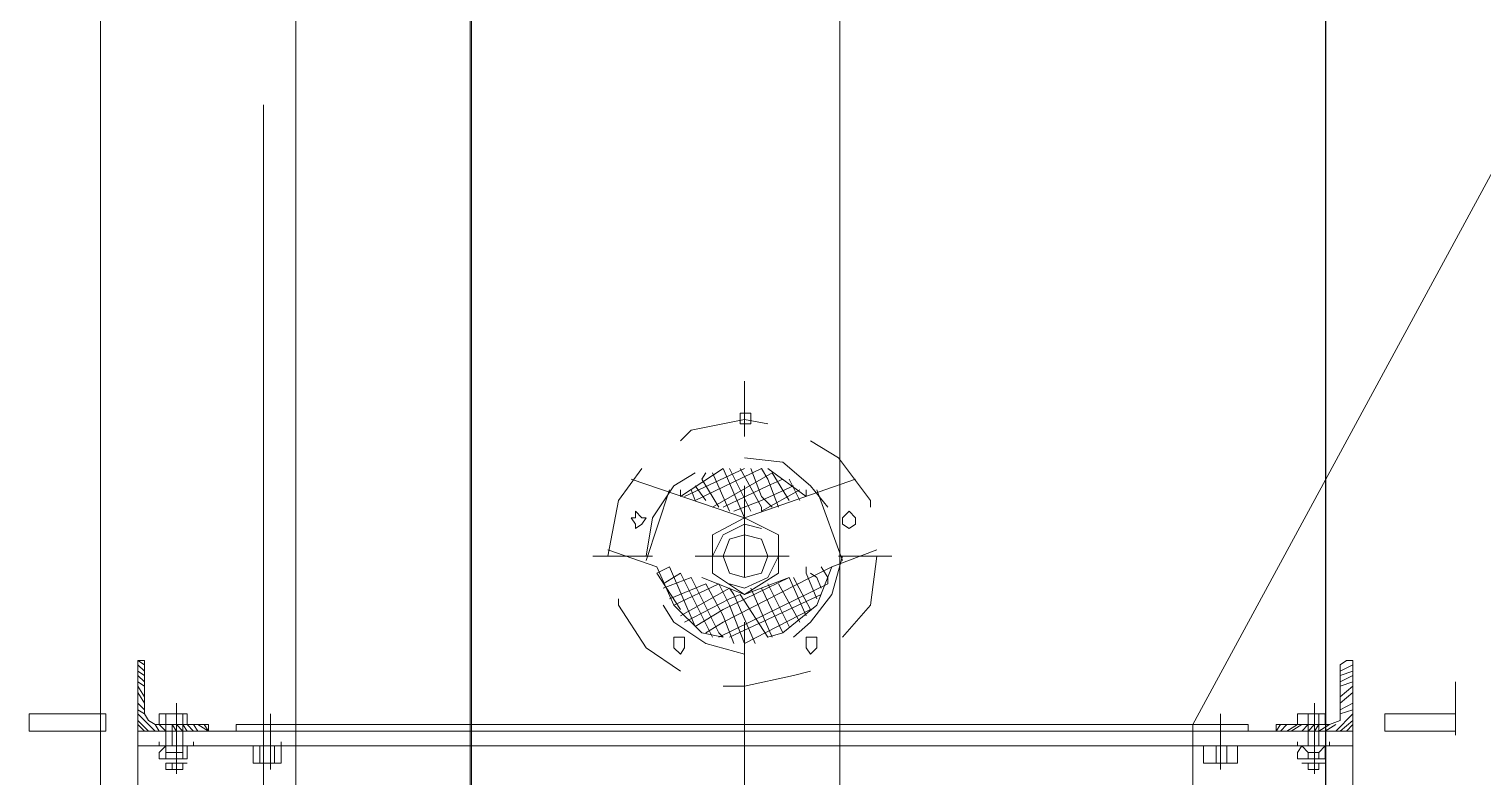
# Model space of a CAD drawing. Header units: millimetres. Extents: x 3220 to 226993, y 817 to 176024.
# Drawn here: x 123245 to 124230, y 148490 to 148997 of the extents above; entities that cross this region are included whole.
import ezdxf

# ---------------------------------------------------------------- set-up
doc = ezdxf.new("R2010")
doc.units = ezdxf.units.MM
doc.linetypes.add('AXES', pattern=[50.8, 31.75, -6.35, 6.35, -6.35])
doc.layers.add('Axe', color=1, linetype='AXES', lineweight=9)
doc.layers.add('Sichtbare Kanten(DIN)', color=7, linetype='Continuous', lineweight=50, true_color=0x3f3f3f)

# ---------------------------------------------------------------- blocks, each defined once
blk = doc.blocks.new('section 4-3')
at = {"layer": 'Axe', "ltscale": 15}
blk.add_line((3000, -5000), (3000, 32505.53), dxfattribs=at)
blk = doc.blocks.new('ligne broyage 2')
at = {"color": 7, "linetype": 'Continuous', "lineweight": 15, "true_color": 0x000007}
for points in [[(1282.19, 11259.97), (1771.13, 10357.31), (1771.13, 10357.31)], [(2378.69, 10352.97), (2378.69, 11252.74)], [(1714.71, 10352.97), (1662.64, 10352.97), (1662.64, 10400.7), (1666.98, 10400.7), (1671.32, 10397.81)], [(1671.32, 10397.81), (1671.32, 10364.54)], [(2438, 10352.97), (2485.74, 10352.97), (2485.74, 10400.7), (2481.4, 10400.7), (2481.4, 10397.81)], [(2481.4, 10397.81), (2481.4, 10364.54)], [(1678.55, 10357.31), (1671.32, 10360.2), (1671.32, 10364.54)], [(2474.17, 10357.31), (2478.51, 10360.2), (2481.4, 10364.54)], [(1662.64, 10312.46), (1662.64, 10352.97), (1662.64, 10352.97)], [(2485.74, 10352.97), (1662.64, 10352.97)], [(1678.55, 10357.31), (1711.82, 10357.31)], [(1711.82, 10357.31), (1714.71, 10357.31), (1714.71, 10352.97)], [(1714.71, 10352.97), (1714.71, 10357.31), (1714.71, 10357.31)], [(2378.69, 10357.31), (2419.2, 10357.31), (2419.2, 10352.97), (2378.69, 10352.97), (2378.69, 10357.31), (1771.13, 10357.31), (1771.13, 10352.97), (2378.69, 10352.97), (1771.13, 10352.97)], [(1771.13, 10342.84), (1771.13, 10352.97), (1771.13, 10352.97)], [(2378.69, 10342.84), (2378.69, 10352.97), (2378.69, 10352.97)], [(2438, 10352.97), (2438, 10357.31), (2438, 10357.31)], [(2438, 10357.31), (2438, 10352.97), (2438, 10352.97)], [(2474.17, 10357.31), (2438, 10357.31)], [(2485.74, 10352.97), (2485.74, 10342.84), (2485.74, 10342.84)], [(2485.74, 10342.84), (1662.64, 10342.84)], [(1771.13, 10342.84), (1771.13, 9728.04), (1771.13, 9728.04)], [(2378.69, 10342.84), (2378.69, 9728.04), (2378.69, 9728.04)], [(2485.74, 10342.84), (2485.74, 10312.46)]]:
    blk.add_lwpolyline(points, dxfattribs=at)
at = {"color": 1, "linetype": 'Continuous', "lineweight": 5, "true_color": 0x000001}
for points in [[(2074.91, 10590.2), (2074.91, 10552.59)], [(2118.31, 10549.7), (2111.08, 10556.93), (2074.91, 10564.17), (2059, 10561.27)], [(2030.07, 10549.7), (2011.26, 10538.13), (1989.56, 10509.2), (1989.56, 10504.86)], [(2074.91, 10538.13), (2048.87, 10535.23), (2030.07, 10519.32), (2018.5, 10504.86)], [(2059, 10530.89), (2032.96, 10512.09), (2032.96, 10512.09)], [(2059, 10523.66), (2063.34, 10530.89)], [(2063.34, 10530.89), (2108.18, 10509.2)], [(2063.34, 10512.09), (2070.57, 10530.89)], [(2077.81, 10530.89), (2063.34, 10504.86), (2063.34, 10501.96)], [(2070.57, 10501.96), (2085.04, 10530.89)], [(2074.91, 10530.89), (2115.42, 10512.09)], [(2074.91, 10497.62), (2089.38, 10530.89)], [(2118.31, 10512.09), (2089.38, 10530.89), (2089.38, 10530.89)], [(2167.49, 10471.59), (2160.26, 10509.2), (2144.35, 10530.89)], [(1999.69, 10523.66), (2074.91, 10497.62)], [(2037.3, 10509.2), (2044.53, 10523.66)], [(2041.64, 10519.32), (2063.34, 10509.2), (2082.15, 10501.96)], [(2044.53, 10509.2), (2056.11, 10528)], [(2048.87, 10523.66), (2059, 10519.32), (2089.38, 10504.86)], [(2051.77, 10504.86), (2059, 10523.66)], [(2056.11, 10528), (2096.61, 10504.86), (2096.61, 10504.86)], [(2151.58, 10523.66), (2074.91, 10497.62), (2074.91, 10497.62)], [(2074.91, 10519.32), (2074.91, 10457.12)], [(2085.04, 10501.96), (2096.61, 10528)], [(2092.27, 10504.86), (2103.84, 10523.66)], [(2100.95, 10528), (2103.84, 10523.66)], [(2100.95, 10509.2), (2108.18, 10519.32)], [(2141.45, 10471.59), (2137.12, 10497.62), (2122.65, 10519.32), (2108.18, 10528)], [(2025.73, 10516.43), (2008.37, 10468.69), (2008.37, 10468.69)], [(2032.96, 10512.09), (2032.96, 10516.43)], [(2037.3, 10516.43), (2063.34, 10501.96)], [(2056.11, 10504.86), (2063.34, 10512.09)], [(2108.18, 10509.2), (2111.08, 10516.43)], [(2118.31, 10512.09), (2118.31, 10516.43)], [(2125.54, 10516.43), (2141.45, 10468.69), (2141.45, 10468.69)], [(2096.61, 10471.59), (2089.38, 10486.05), (2074.91, 10493.28), (2063.34, 10490.39)], [(1975.1, 10471.59), (2011.26, 10471.59)], [(1985.22, 10475.92), (2015.6, 10464.35), (2015.6, 10464.35)], [(1985.22, 10471.59), (1989.56, 10438.31), (2008.37, 10416.62)], [(2008.37, 10471.59), (2015.6, 10445.55), (2030.07, 10426.74), (2041.64, 10416.62)], [(2044.53, 10471.59), (2108.18, 10471.59)], [(2051.77, 10471.59), (2059, 10457.12), (2074.91, 10449.89), (2085.04, 10452.78)], [(2167.49, 10475.92), (2134.22, 10464.35), (2134.22, 10464.35)], [(2137.12, 10471.59), (2177.62, 10471.59), (2177.62, 10471.59)], [(2015.6, 10464.35), (2025.73, 10438.31), (2048.87, 10419.51), (2059, 10416.62)], [(2015.6, 10464.35), (2030.07, 10457.12), (2030.07, 10457.12)], [(2018.5, 10457.12), (2022.84, 10464.35)], [(2025.73, 10457.12), (2030.07, 10460.01)], [(2025.73, 10442.65), (2032.96, 10460.01)], [(2032.96, 10460.01), (2032.96, 10464.35)], [(2089.38, 10416.62), (2103.84, 10419.51), (2122.65, 10438.31), (2134.22, 10464.35)], [(2096.61, 10416.62), (2118.31, 10460.01)], [(2108.18, 10423.85), (2125.54, 10464.35)], [(2118.31, 10460.01), (2129.88, 10452.78)], [(2118.31, 10435.42), (2134.22, 10460.01)], [(2125.54, 10464.35), (2134.22, 10460.01)], [(2018.5, 10457.12), (2018.5, 10452.78), (2018.5, 10452.78)], [(2092.27, 10416.62), (2018.5, 10452.78), (2018.5, 10452.78)], [(2022.84, 10449.89), (2025.73, 10457.12)], [(2100.95, 10419.51), (2089.38, 10426.74), (2030.07, 10457.12)], [(2030.07, 10435.42), (2041.64, 10457.12)], [(2032.96, 10431.08), (2044.53, 10457.12)], [(2037.3, 10426.74), (2051.77, 10452.78)], [(2044.53, 10457.12), (2074.91, 10445.55), (2074.91, 10445.55)], [(2044.53, 10457.12), (2089.38, 10435.42), (2108.18, 10423.85)], [(2044.53, 10423.85), (2059, 10452.78)], [(2103.84, 10457.12), (2074.91, 10445.55), (2074.91, 10445.55)], [(2074.91, 10412.28), (2085.04, 10438.31), (2092.27, 10452.78)], [(2082.15, 10412.28), (2089.38, 10431.08), (2100.95, 10452.78)], [(2089.38, 10416.62), (2092.27, 10419.51), (2111.08, 10457.12)], [(2092.27, 10452.78), (2122.65, 10438.31)], [(2100.95, 10452.78), (2125.54, 10442.65)], [(2111.08, 10457.12), (2129.88, 10449.89)], [(2022.84, 10445.55), (2085.04, 10416.62)], [(2048.87, 10419.51), (2063.34, 10449.89)], [(2056.11, 10416.62), (2070.57, 10449.89)], [(2059, 10416.62), (2077.81, 10445.55)], [(2067.68, 10412.28), (2082.15, 10445.55)], [(2077.81, 10445.55), (2085.04, 10442.65), (2115.42, 10426.74)], [(2082.15, 10445.55), (2085.04, 10449.89)], [(2085.04, 10449.89), (2118.31, 10431.08)], [(2118.31, 10393.47), (2141.45, 10409.38), (2160.26, 10438.31), (2160.26, 10442.65)], [(2030.07, 10435.42), (2074.91, 10412.28)], [(2074.91, 10405.04), (2100.95, 10412.28), (2122.65, 10426.74), (2129.88, 10438.31)], [(2074.91, 10426.74), (2074.91, 10386.24), (2074.91, 10386.24)], [(1671.32, 10393.47), (1662.64, 10397.81)], [(1671.32, 10390.58), (1662.64, 10393.47)], [(1671.32, 10397.81), (1666.98, 10400.7)], [(2030.07, 10393.47), (2041.64, 10390.58), (2074.91, 10383.34), (2089.38, 10383.34)], [(2481.4, 10397.81), (2485.74, 10400.7)], [(2481.4, 10393.47), (2485.74, 10397.81)], [(2481.4, 10390.58), (2485.74, 10393.47)], [(1671.32, 10386.24), (1662.64, 10390.58)], [(1671.32, 10383.34), (1662.64, 10386.24)], [(1671.32, 10376.11), (1662.64, 10383.34)], [(2481.4, 10386.24), (2485.74, 10390.58)], [(2481.4, 10383.34), (2485.74, 10386.24)], [(2481.4, 10376.11), (2485.74, 10383.34)], [(1671.32, 10371.77), (1662.64, 10379)], [(1671.32, 10367.43), (1662.64, 10371.77)], [(1688.68, 10324.03), (1688.68, 10371.77)], [(2459.7, 10324.03), (2459.7, 10371.77)], [(2481.4, 10371.77), (2485.74, 10379)], [(2481.4, 10367.43), (2485.74, 10371.77)], [(1671.32, 10364.54), (1662.64, 10367.43)], [(1674.21, 10352.97), (1662.64, 10364.54)], [(1697.35, 10364.54), (1681.44, 10364.54)], [(1681.44, 10357.31), (1681.44, 10364.54), (1685.78, 10364.54), (1685.78, 10357.31)], [(1700.25, 10364.54), (1700.25, 10357.31), (1681.44, 10357.31)], [(1685.78, 10364.54), (1693.02, 10364.54)], [(1693.02, 10364.54), (1693.02, 10357.31)], [(1693.02, 10364.54), (1700.25, 10364.54), (1700.25, 10364.54)], [(2455.36, 10364.54), (2466.94, 10364.54), (2452.47, 10364.54)], [(2452.47, 10357.31), (2452.47, 10364.54), (2455.36, 10364.54)], [(2455.36, 10364.54), (2455.36, 10357.31)], [(2466.94, 10364.54), (2471.28, 10364.54), (2471.28, 10364.54)], [(2466.94, 10364.54), (2466.94, 10357.31), (2466.94, 10357.31)], [(2471.28, 10364.54), (2471.28, 10357.31)], [(2474.17, 10352.97), (2485.74, 10364.54)], [(2481.4, 10364.54), (2485.74, 10367.43)], [(1671.32, 10352.97), (1662.64, 10360.2)], [(1666.98, 10352.97), (1662.64, 10357.31)], [(1681.44, 10352.97), (1674.21, 10357.31)], [(1685.78, 10352.97), (1678.55, 10357.31)], [(1685.78, 10357.31), (1685.78, 10360.2), (1685.78, 10360.2)], [(1688.68, 10352.97), (1685.78, 10357.31)], [(1685.78, 10352.97), (1685.78, 10357.31)], [(1693.02, 10352.97), (1688.68, 10357.31), (1688.68, 10357.31)], [(1693.02, 10357.31), (1693.02, 10360.2), (1693.02, 10360.2)], [(1697.35, 10352.97), (1693.02, 10357.31)], [(1693.02, 10352.97), (1693.02, 10357.31)], [(1704.59, 10352.97), (1697.35, 10357.31)], [(1707.48, 10352.97), (1700.25, 10357.31)], [(1711.82, 10352.97), (1707.48, 10357.31)], [(1714.71, 10352.97), (1711.82, 10357.31)], [(2438, 10352.97), (2445.24, 10357.31)], [(2438, 10352.97), (2440.9, 10357.31)], [(2445.24, 10352.97), (2448.13, 10357.31)], [(2448.13, 10352.97), (2452.47, 10357.31)], [(2452.47, 10352.97), (2455.36, 10357.31)], [(2452.47, 10357.31), (2471.28, 10357.31)], [(2455.36, 10357.31), (2455.36, 10360.2), (2455.36, 10360.2)], [(2455.36, 10352.97), (2455.36, 10357.31)], [(2455.36, 10352.97), (2459.7, 10357.31), (2462.6, 10357.31)], [(2459.7, 10352.97), (2462.6, 10357.31)], [(2462.6, 10357.31), (2466.94, 10357.31), (2466.94, 10357.31)], [(2462.6, 10357.31), (2462.6, 10342.84)], [(2466.94, 10352.97), (2466.94, 10357.31)], [(2466.94, 10352.97), (2471.28, 10357.31)], [(2466.94, 10357.31), (2466.94, 10342.84)], [(2471.28, 10352.97), (2474.17, 10357.31)], [(2478.51, 10352.97), (2485.74, 10360.2)], [(2481.4, 10352.97), (2485.74, 10357.31)], [(1678.55, 10342.84), (1678.55, 10345.73)], [(1681.44, 10338.5), (1681.44, 10342.84), (1685.78, 10338.5)], [(1693.02, 10338.5), (1697.35, 10342.84), (1700.25, 10338.5)], [(1700.25, 10342.84), (1700.25, 10345.73)], [(2448.13, 10342.84), (2448.13, 10345.73)], [(2452.47, 10338.5), (2452.47, 10342.84), (2455.36, 10342.84), (2455.36, 10338.5)], [(2466.94, 10338.5), (2466.94, 10342.84), (2471.28, 10338.5)], [(2471.28, 10342.84), (2471.28, 10345.73)], [(1681.44, 10338.5), (1681.44, 10334.16)], [(1685.78, 10334.16), (1681.44, 10334.16), (1681.44, 10334.16)], [(1685.78, 10338.5), (1685.78, 10334.16)], [(1685.78, 10338.5), (1693.02, 10338.5)], [(1693.02, 10334.16), (1685.78, 10334.16)], [(1693.02, 10338.5), (1693.02, 10334.16)], [(1700.25, 10334.16), (1693.02, 10334.16), (1693.02, 10334.16)], [(1700.25, 10338.5), (1700.25, 10334.16)], [(2452.47, 10338.5), (2452.47, 10334.16)], [(2455.36, 10334.16), (2452.47, 10334.16), (2452.47, 10334.16)], [(2455.36, 10338.5), (2466.94, 10338.5)], [(2455.36, 10338.5), (2455.36, 10334.16), (2455.36, 10334.16)], [(2466.94, 10334.16), (2455.36, 10334.16)], [(2466.94, 10338.5), (2466.94, 10334.16)], [(2471.28, 10334.16), (2466.94, 10334.16), (2466.94, 10334.16)], [(2471.28, 10338.5), (2471.28, 10334.16)], [(1697.35, 10331.27), (1681.44, 10331.27)], [(1685.78, 10326.93), (1685.78, 10331.27)], [(1693.02, 10326.93), (1685.78, 10326.93)], [(1693.02, 10326.93), (1685.78, 10326.93)], [(1693.02, 10326.93), (1693.02, 10331.27)], [(2452.47, 10331.27), (2466.94, 10331.27)], [(2455.36, 10326.93), (2466.94, 10326.93)], [(2455.36, 10326.93), (2462.6, 10326.93)], [(2466.94, 10326.93), (2462.6, 10326.93), (2462.6, 10331.27)], [(2466.94, 10331.27), (2466.94, 10326.93), (2466.94, 10326.93)]]:
    blk.add_lwpolyline(points, dxfattribs=at)
for points in [[(2077.81, 10564.17), (2077.81, 10568.51), (2070.57, 10568.51), (2070.57, 10561.27), (2077.81, 10561.27)], [(2008.37, 10497.62), (2004.03, 10501.96), (1999.69, 10497.62), (1999.69, 10493.28), (2004.03, 10490.39), (2008.37, 10493.28)], [(2151.58, 10497.62), (2148.69, 10497.62), (2148.69, 10501.96), (2144.35, 10497.62), (2141.45, 10497.62), (2144.35, 10493.28), (2148.69, 10490.39), (2148.69, 10493.28)], [(2051.77, 10460.01), (2074.91, 10445.55), (2096.61, 10460.01), (2096.61, 10486.05), (2074.91, 10497.62), (2051.77, 10486.05)], [(2089.38, 10471.59), (2085.04, 10483.16), (2074.91, 10486.05), (2063.34, 10483.16), (2059, 10471.59), (2063.34, 10460.01), (2074.91, 10457.12), (2085.04, 10460.01)], [(2032.96, 10412.28), (2032.96, 10416.62), (2025.73, 10416.62), (2025.73, 10409.38), (2030.07, 10405.04), (2032.96, 10409.38)], [(2122.65, 10412.28), (2122.65, 10416.62), (2115.42, 10416.62), (2115.42, 10409.38), (2118.31, 10405.04), (2122.65, 10409.38)], [(1640.94, 10352.97), (1640.94, 10364.54), (1593.2, 10364.54), (1593.2, 10352.97)], [(2559.52, 10352.97), (2559.52, 10364.54), (2507.44, 10364.54), (2507.44, 10352.97)], [(1685.78, 10357.31), (1685.78, 10342.84)], [(1693.02, 10357.31), (1693.02, 10342.84)], [(2455.36, 10357.31), (2455.36, 10342.84)], [(1700.25, 10342.84), (1678.55, 10342.84)], [(2448.13, 10342.84), (2471.28, 10342.84)], [(1685.78, 10331.27), (1685.78, 10326.93)], [(1693.02, 10331.27), (1693.02, 10326.93)], [(2455.36, 10326.93), (2455.36, 10331.27)]]:
    blk.add_lwpolyline(points, close=True, dxfattribs=at)
at = {"color": 5, "linetype": 'Continuous', "lineweight": 5, "true_color": 0x000005}
for points in [[(2074.91, 10416.62), (2074.91, 10334.16), (2074.91, 10334.16)], [(1593.2, 10386.24), (1593.2, 10350.07), (1593.2, 10350.07)], [(2074.91, 10383.34), (2074.91, 10300.89), (2074.91, 10300.89)], [(1752.32, 10326.93), (1752.32, 10364.54)], [(2396.05, 10326.93), (2396.05, 10364.54), (2396.05, 10364.54)], [(1740.75, 10342.84), (1740.75, 10331.27)], [(1755.22, 10342.84), (1740.75, 10342.84), (1745.09, 10342.84)], [(1759.56, 10342.84), (1745.09, 10342.84)], [(1747.99, 10342.84), (1747.99, 10331.27)], [(1755.22, 10342.84), (1755.22, 10331.27)], [(1763.9, 10342.84), (1763.9, 10331.27), (1755.22, 10331.27)], [(1755.22, 10342.84), (1763.9, 10342.84)], [(1763.9, 10342.84), (1759.56, 10342.84)], [(2388.82, 10342.84), (2388.82, 10345.73), (2388.82, 10345.73)], [(2388.82, 10342.84), (2388.82, 10331.27), (2393.16, 10331.27)], [(2393.16, 10342.84), (2388.82, 10342.84), (2407.63, 10342.84)], [(2393.16, 10342.84), (2393.16, 10331.27)], [(2393.16, 10342.84), (2407.63, 10342.84), (2407.63, 10342.84)], [(2403.29, 10342.84), (2403.29, 10331.27)], [(2407.63, 10342.84), (2407.63, 10331.27)], [(2388.82, 10331.27), (2388.82, 10334.16)], [(2407.63, 10331.27), (2407.63, 10334.16)], [(1740.75, 10331.27), (1755.22, 10331.27), (1755.22, 10331.27)], [(1740.75, 10331.27), (1745.09, 10331.27)], [(1759.56, 10331.27), (1745.09, 10331.27), (1745.09, 10331.27)], [(1763.9, 10331.27), (1759.56, 10331.27)], [(2388.82, 10331.27), (2407.63, 10331.27), (2393.16, 10331.27)]]:
    blk.add_lwpolyline(points, dxfattribs=at)
at = {"color": 7, "linetype": 'Continuous', "lineweight": 5, "true_color": 0x000007}
for points in [[(1771.13, 10352.97), (1771.13, 10357.31), (1733.52, 10357.31), (1733.52, 10352.97)], [(2419.2, 10352.97), (2419.2, 10357.31), (2378.69, 10357.31), (2378.69, 10352.97)]]:
    blk.add_lwpolyline(points, close=True, dxfattribs=at)
at = {"color": 7, "linetype": 'Continuous', "lineweight": 15, "true_color": 0x000007}
for points in [[(1771.13, 10352.97), (1771.13, 10357.31), (1733.52, 10357.31), (1733.52, 10352.97)], [(1771.13, 10352.97), (1771.13, 10357.31), (1733.52, 10357.31), (1733.52, 10352.97)], [(2419.2, 10352.97), (2419.2, 10357.31), (2378.69, 10357.31), (2378.69, 10352.97)]]:
    blk.add_lwpolyline(points, close=True, dxfattribs=at)
blk = doc.blocks.new('be 500 gain 2000')
at = {"layer": 'Sichtbare Kanten(DIN)', "color": 5, "lineweight": 0}
for p, q in [((1992, 250.5), (8, 250.5)), ((8, 1), (1992, 1)), ((1992, 0), (8, 0)), ((1992, -250.5), (8, -250.5))]:
    blk.add_line(p, q, dxfattribs=at)
blk = doc.blocks.new('140')
at = {"color": 5, "lineweight": 0, "rotation": 270}
blk.add_blockref('be 500 gain 2000', (440, 18218.23), dxfattribs=at)

msp = doc.modelspace()

# ---------------------------------------------------------------- linework, layer by layer
at = {"color": 30}
msp.add_lwpolyline([(125168.69, 142453.31), (125168.69, 142556.15, 0.093489), (125160.1, 142601.68), (124149.64, 145184.85, -0.093489), (124123.87, 145321.46), (124123.87, 154096.43)], format="xyb", dxfattribs=at)

# ---------------------------------------------------------------- block references
at = {"color": 2}
msp.add_blockref('section 4-3', (120404.15, 135943.7), dxfattribs=at)
msp.add_blockref('140', (123104.15, 131443.7))
at = {"xscale": -1}
msp.add_blockref('ligne broyage 2', (125804.85, 138168.54), dxfattribs=at)

doc.saveas('drawing.dxf')
